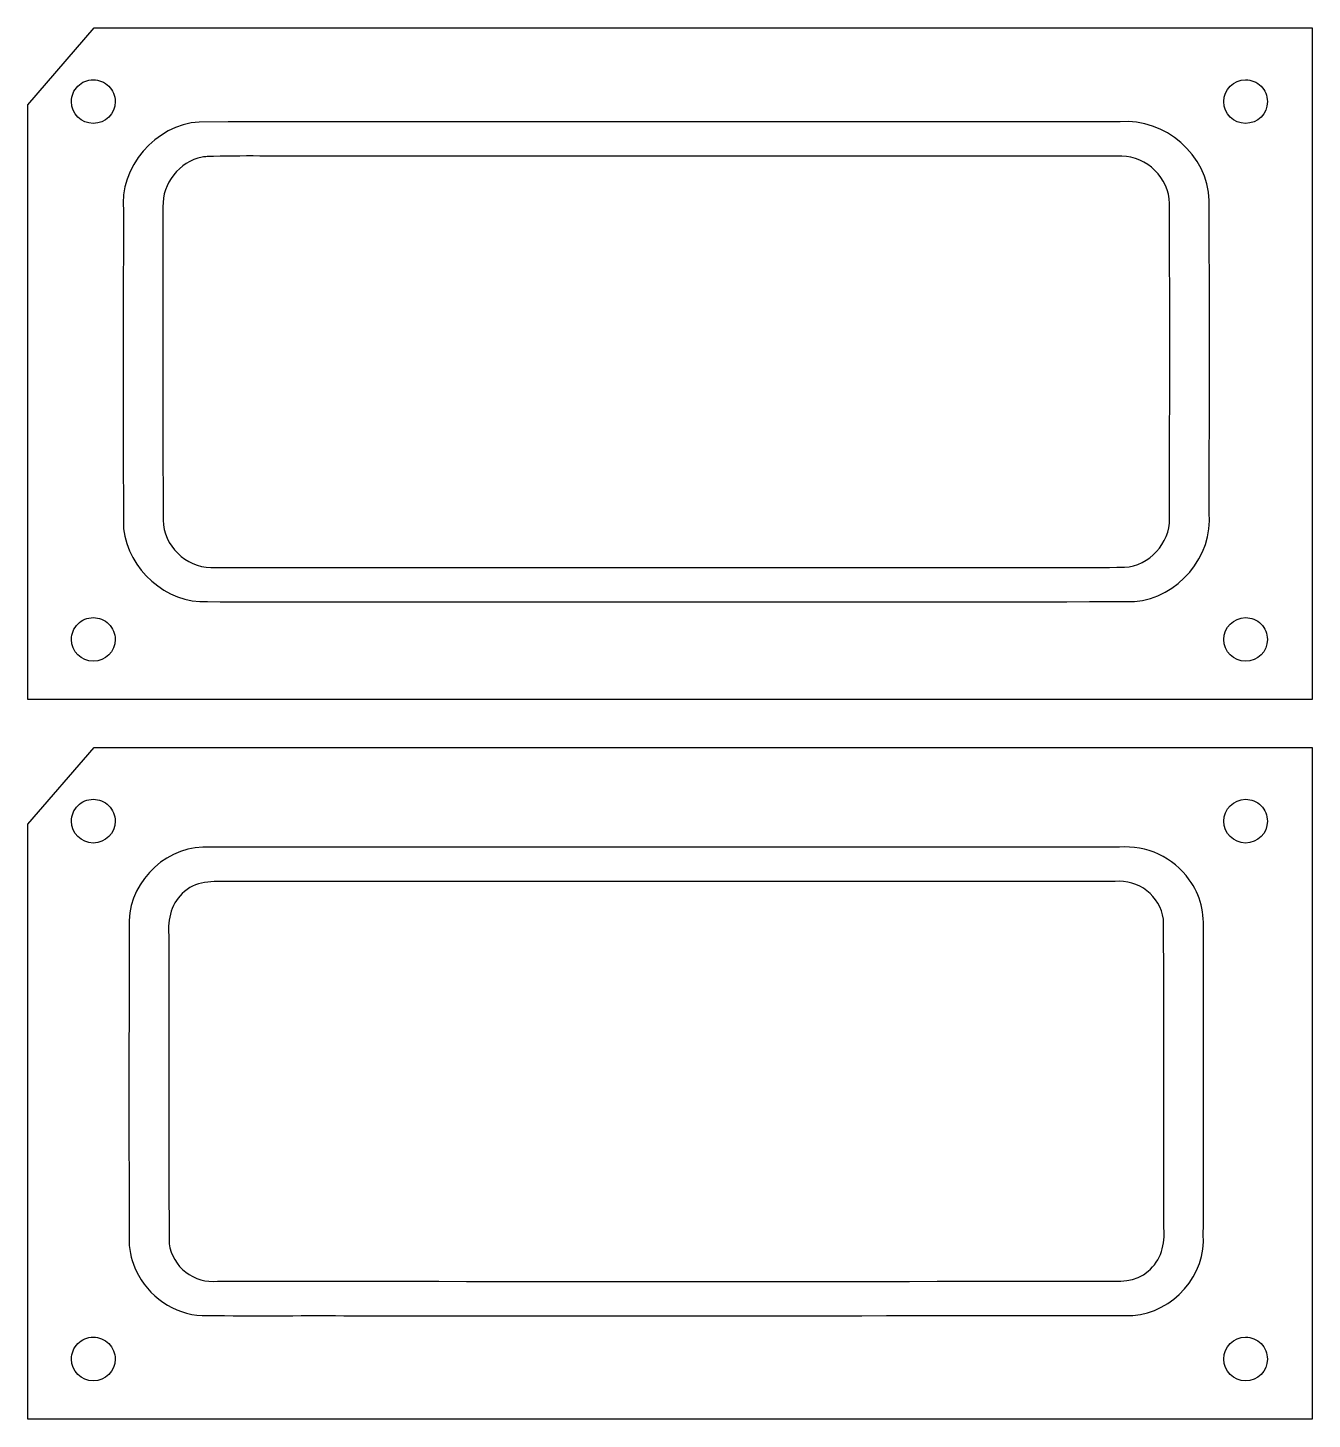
# Model space of a CAD drawing. Extents: x -5 to 265, y 9 to 298.
# Drawn here: x 147.8 to 264.6, y 9.5 to 136.1 of the extents above; entities that cross this region are included whole.
import ezdxf

# ---------------------------------------------------------------- set-up
doc = ezdxf.new("R2010")
doc.units = 0
doc.layers.add('Layer_1', color=7, linetype='CONTINUOUS')

msp = doc.modelspace()

# ---------------------------------------------------------------- linework, layer by layer
at = {"layer": 'Layer_1', "color": 7}
for points in [[(147.82893, 129.06852), (153.86222, 136.06171), (264.61036, 136.06171), (264.61036, 74.94021), (147.82893, 74.94021)], [(155.76547, 129.34961)], [(260.54186, 129.34961)], [(155.76547, 80.40929)], [(260.54186, 80.40929)], [(147.82893, 63.59764), (153.86222, 70.59083), (264.61036, 70.59083), (264.61036, 9.46932), (147.82893, 9.46932)], [(155.76547, 63.87873)], [(260.54186, 63.87873)], [(155.76547, 14.9384)], [(260.54186, 14.9384)]]:
    msp.add_lwpolyline(points, close=True, dxfattribs=at)
at = {"layer": 'Layer_1', "color": 1}
msp.add_lwpolyline([(247.14033, 127.50436), (247.14052, 127.50438)], dxfattribs=at)
at = {"layer": 'Layer_1', "color": 5}
for points in [[(163.67581, 124.29873)], [(166.52351, 58.39462)]]:
    msp.add_lwpolyline(points, close=True, dxfattribs=at)
at = {"layer": 'Layer_1', "color": 1}
msp.add_lwpolyline([(163.75382, 61.50835)], close=True, dxfattribs=at)
at = {"layer": 'Layer_1', "color": 7}
for points in [[(151.79065, 129.34961), (151.790649, 129.876704), (152.000036, 130.38221), (152.372748, 130.754922)], [(152.372748, 130.754922), (152.74546, 131.127634), (153.250966, 131.337021), (153.77806, 131.33702)], [(153.77806, 131.33702), (154.305154, 131.337021), (154.81066, 131.127634), (155.183372, 130.754922)], [(155.183372, 130.754922), (155.556084, 130.38221), (155.765471, 129.876704), (155.76547, 129.34961)], [(256.56705, 129.34961), (256.567048, 130.447223), (257.456837, 131.337016), (258.55445, 131.33702)], [(258.55445, 131.33702), (259.081544, 131.337021), (259.58705, 131.127634), (259.959762, 130.754922)], [(259.959762, 130.754922), (260.332474, 130.38221), (260.541861, 129.876704), (260.54186, 129.34961)], [(153.77806, 127.36221), (152.680447, 127.362208), (151.790654, 128.251997), (151.79065, 129.34961)], [(155.76547, 129.34961), (155.765466, 128.251997), (154.875673, 127.362208), (153.77806, 127.36221)], [(258.55445, 127.36221), (257.456841, 127.362214), (256.567054, 128.252001), (256.56705, 129.34961)], [(260.54186, 129.34961), (260.541856, 128.251997), (259.652063, 127.362208), (258.55445, 127.36221)], [(152.372748, 81.814602), (152.74546, 82.187314), (153.250966, 82.396701), (153.77806, 82.3967)], [(153.77806, 82.3967), (154.305154, 82.396701), (154.81066, 82.187314), (155.183372, 81.814602)], [(256.56705, 80.40929), (256.567048, 81.506903), (257.456837, 82.396696), (258.55445, 82.3967)], [(258.55445, 82.3967), (259.081544, 82.396701), (259.58705, 82.187314), (259.959762, 81.814602)], [(151.79065, 80.40929), (151.790649, 80.936384), (152.000036, 81.44189), (152.372748, 81.814602)], [(155.183372, 81.814602), (155.556084, 81.44189), (155.765471, 80.936384), (155.76547, 80.40929)], [(259.959762, 81.814602), (260.332474, 81.44189), (260.541861, 80.936384), (260.54186, 80.40929)], [(153.77806, 78.42189), (152.680447, 78.421888), (151.790654, 79.311677), (151.79065, 80.40929)], [(155.76547, 80.40929), (155.765466, 79.311677), (154.875673, 78.421888), (153.77806, 78.42189)], [(258.55445, 78.42189), (257.456841, 78.421894), (256.567054, 79.311681), (256.56705, 80.40929)], [(260.54186, 80.40929), (260.541856, 79.311677), (259.652063, 78.421888), (258.55445, 78.42189)], [(152.372748, 65.284042), (152.74546, 65.656754), (153.250966, 65.866141), (153.77806, 65.86614)], [(153.77806, 65.86614), (154.305154, 65.866141), (154.81066, 65.656754), (155.183372, 65.284042)], [(256.56705, 63.87873), (256.567048, 64.976343), (257.456837, 65.866136), (258.55445, 65.86614)], [(258.55445, 65.86614), (259.081544, 65.866141), (259.58705, 65.656754), (259.959762, 65.284042)], [(151.79065, 63.87873), (151.790649, 64.405824), (152.000036, 64.91133), (152.372748, 65.284042)], [(155.183372, 65.284042), (155.556084, 64.91133), (155.765471, 64.405824), (155.76547, 63.87873)], [(259.959762, 65.284042), (260.332474, 64.91133), (260.541861, 64.405824), (260.54186, 63.87873)], [(153.77806, 61.89133), (152.680447, 61.891328), (151.790654, 62.781117), (151.79065, 63.87873)], [(155.76547, 63.87873), (155.765466, 62.781117), (154.875673, 61.891328), (153.77806, 61.89133)], [(258.55445, 61.89133), (257.456841, 61.891334), (256.567054, 62.781121), (256.56705, 63.87873)], [(260.54186, 63.87873), (260.541856, 62.781117), (259.652063, 61.891328), (258.55445, 61.89133)], [(152.372748, 16.343712), (152.74546, 16.716424), (153.250966, 16.925811), (153.77806, 16.92581)], [(153.77806, 16.92581), (154.305154, 16.925811), (154.81066, 16.716424), (155.183372, 16.343712)], [(256.56705, 14.9384), (256.567048, 16.036013), (257.456837, 16.925806), (258.55445, 16.92581)], [(258.55445, 16.92581), (259.081544, 16.925811), (259.58705, 16.716424), (259.959762, 16.343712)], [(151.79065, 14.9384), (151.790649, 15.465494), (152.000036, 15.971), (152.372748, 16.343712)], [(155.183372, 16.343712), (155.556084, 15.971), (155.765471, 15.465494), (155.76547, 14.9384)], [(259.959762, 16.343712), (260.332474, 15.971), (260.541861, 15.465494), (260.54186, 14.9384)], [(153.77806, 12.951), (152.680447, 12.950998), (151.790654, 13.840787), (151.79065, 14.9384)], [(155.76547, 14.9384), (155.765466, 13.840787), (154.875673, 12.950998), (153.77806, 12.951)], [(258.55445, 12.951), (257.456841, 12.951004), (256.567054, 13.840791), (256.56705, 14.9384)], [(260.54186, 14.9384), (260.541856, 13.840787), (259.652063, 12.950998), (258.55445, 12.951)]]:
    msp.add_open_spline(points, degree=3, dxfattribs=at)
at = {"layer": 'Layer_1', "color": 1}
for points in [[(255.23188, 120.36217), (255.17268, 124.46049), (251.1889, 127.89108), (247.14033, 127.50436)], [(163.41552, 127.49198), (159.43641, 127.24426), (156.10543, 123.36175), (156.51905, 119.38251)], [(247.14052, 127.50438), (219.23235, 127.51338), (191.32287, 127.54188), (163.41552, 127.49198)], [(255.24088, 91.94069), (255.27278, 101.41428), (255.29568, 110.88935), (255.23188, 120.36217)], [(156.51905, 119.38251), (156.51205, 109.74913), (156.44865, 100.11272), (156.54175, 90.48121)], [(248.46467, 83.86123), (252.389, 84.1723), (255.6475, 88.00795), (255.24088, 91.94069)], [(156.54175, 90.48121), (156.96074, 86.80427), (160.40453, 83.66035), (164.15204, 83.85103)], [(164.15204, 83.85103), (170.35712, 83.79553), (176.56339, 83.84403), (182.769, 83.82613)], [(182.769, 83.82613), (204.66739, 83.83113), (226.56714, 83.80563), (248.46467, 83.86123)], [(163.7538, 61.50829), (160.01134, 61.44409), (156.72883, 57.88923), (157.04949, 54.13759)], [(247.10031, 61.51235), (219.31814, 61.52135), (191.53599, 61.51935), (163.75382, 61.50835)], [(253.42144, 58.55568), (252.01169, 60.55601), (249.54445, 61.72547), (247.10031, 61.51235)], [(254.72651, 53.71837), (254.80981, 55.41683), (254.49104, 57.1877), (253.42144, 58.55568)], [(157.04949, 54.13759), (157.01969, 44.51338), (157.00689, 34.88736), (157.04873, 25.26415)], [(254.71311, 26.27976), (254.76121, 35.42582), (254.73181, 44.57239), (254.72651, 53.71837)], [(248.31677, 18.90814), (251.9449, 19.15008), (255.03309, 22.6287), (254.71311, 26.27976)], [(157.04873, 25.26415), (157.14173, 24.27575), (157.39091, 23.49843), (157.88943, 22.57339)], [(157.88943, 22.57339), (159.10119, 20.32103), (161.58606, 18.79614), (164.16539, 18.89954)], [(164.16539, 18.89954), (168.29889, 18.86314), (172.43422, 18.9004), (176.56865, 18.88494)], [(176.56865, 18.88494), (200.48459, 18.88794), (224.40136, 18.87234), (248.31677, 18.90814)]]:
    msp.add_open_spline(points, degree=3, dxfattribs=at)
at = {"layer": 'Layer_1', "color": 5}
for points in [[(163.67578, 124.29883), (161.60004, 123.88789), (160.0455, 121.8974), (160.11328, 119.78867)], [(164.11968, 124.34293), (163.97172, 124.32823), (163.82377, 124.31343), (163.67581, 124.29873)], [(173.70823, 124.39253), (170.51281, 124.36063), (167.31102, 124.45703), (164.11968, 124.34293)], [(247.29383, 124.37823), (222.76672, 124.41163), (198.23653, 124.38323), (173.70823, 124.39253)], [(251.63447, 120.08764), (251.60837, 122.37479), (249.57928, 124.3736), (247.29383, 124.37823)], [(160.11328, 119.78867), (160.12618, 110.2781), (160.08738, 100.76501), (160.13278, 91.25603)], [(251.64997, 91.41114), (251.64697, 100.96921), (251.67787, 110.53086), (251.63447, 120.08764)], [(160.13278, 91.25603), (160.15638, 88.96929), (162.18823, 86.97153), (164.47189, 86.96565)], [(247.54846, 86.99085), (249.80398, 87.0979), (251.6707, 89.17016), (251.64997, 91.41114)], [(164.47189, 86.96565), (188.49091, 86.93195), (212.51304, 86.96065), (236.53325, 86.95115)], [(236.53325, 86.95115), (240.20435, 86.97715), (243.88065, 86.89885), (247.54846, 86.99085)], [(166.52344, 58.39453), (165.01873, 58.32723), (163.28717, 58.61645), (162.08659, 57.47743)], [(246.69304, 58.37942), (219.96988, 58.40672), (193.24661, 58.38742), (166.52351, 58.39462)], [(251.0821, 54.97077), (250.84461, 57.054), (248.76099, 58.63139), (246.69304, 58.37942)], [(162.08659, 57.47743), (160.90011, 56.53854), (160.50291, 54.96341), (160.64247, 53.51055)], [(251.1216, 26.86101), (251.1112, 36.23067), (251.1698, 45.60243), (251.0821, 54.97077)], [(160.64247, 53.51055), (160.65937, 44.15117), (160.59827, 34.7897), (160.68557, 25.43164)], [(249.69615, 22.93923), (250.8683, 23.87088), (251.25843, 25.42327), (251.1216, 26.86101)], [(160.68557, 25.43164), (160.92206, 23.35015), (163.00633, 21.77253), (165.07268, 22.02298)], [(245.5968, 22.01998), (246.99936, 22.03748), (248.59158, 21.88322), (249.69615, 22.93923)], [(165.07268, 22.02298), (191.91401, 22.00368), (218.75565, 21.99908), (245.5968, 22.01998)]]:
    msp.add_open_spline(points, degree=3, dxfattribs=at)

doc.saveas('drawing.dxf')
